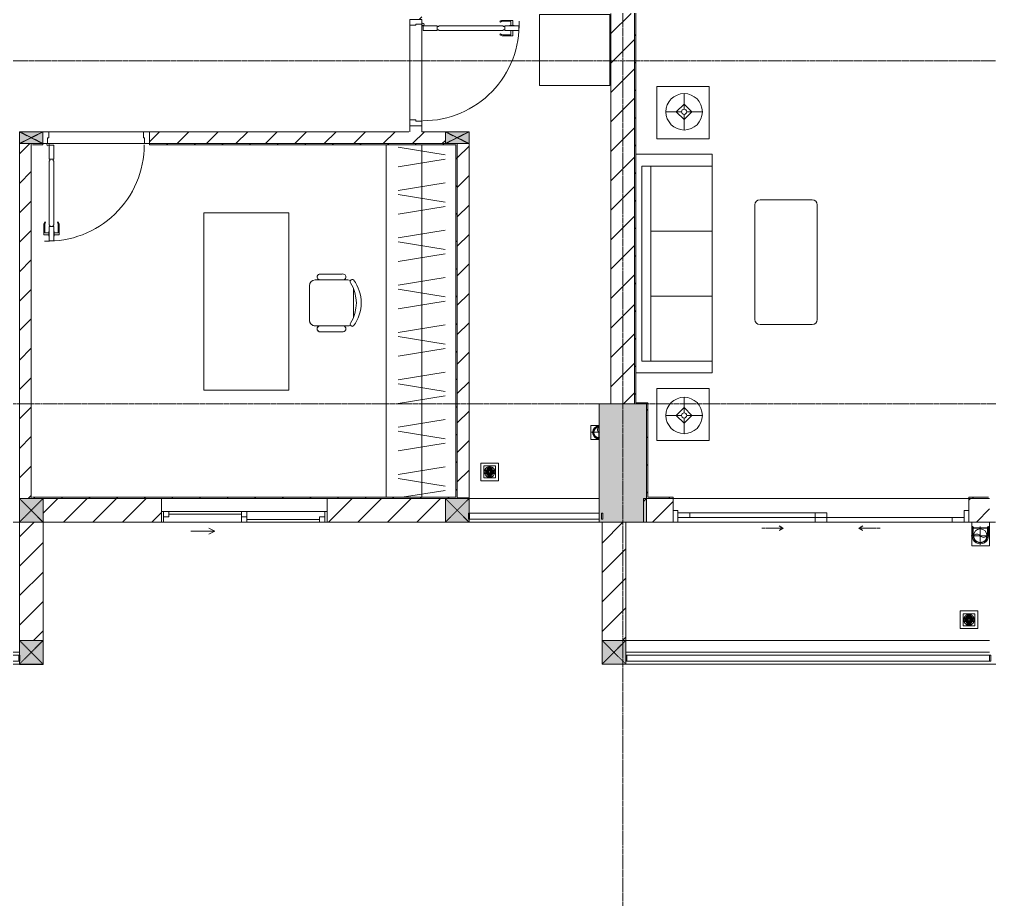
# Model space of a CAD drawing. Header units: millimetres. Extents: x -24439 to 198341, y -52871 to 149926.
# Drawn here: x 94853 to 103053, y 21346 to 28787 of the extents above; entities that cross this region are included whole.
import ezdxf

# ---------------------------------------------------------------- set-up
doc = ezdxf.new("R2010")
doc.units = ezdxf.units.MM
for name, pattern in [('Dash', [6, 3, -3]), ('Grid Line', [22.225, 12.7, -3.175, 3.175, -3.175]), ('IMPORT-CENTER _3_', [10.16, 6.35, -1.27, 1.27, -1.27])]:
    doc.linetypes.add(name, pattern=pattern)
for name, color, linetype, lineweight in [('0-1', 7, 'Continuous', 5), ('A-DETL-GENF-1', 9, 'Continuous', 9), ('A-DOOR', 31, 'Continuous', 9), ('A-DOOR-1', 9, 'Continuous', 9), ('A-DOOR-FRAM', 31, 'Continuous', 9), ('A-DOOR-HDLN', 31, 'Dash', 9), ('A-FLOR', 192, 'Continuous', 9), ('A-FLOR-1', 9, 'Continuous', 9), ('A-FLOR-HRAL', 11, 'Continuous', 9), ('A-FLOR-HRAL-1', 9, 'Continuous', 9), ('A-GLAZ', 151, 'Continuous', 9), ('A-WALL', 113, 'Continuous', 9), ('A-WALL-1', 253, 'Continuous', 18), ('A-WALL-2', 9, 'Continuous', 9), ('A-WALL-3', 113, 'Continuous', 18), ('A-WALL-PATT-1', 10, 'Continuous', 9), ('A-WALL-PATT-2', 9, 'Continuous', 9), ('A-WALL-PATT-3', 111, 'Continuous', 9), ('G-IMPT', 8, 'Continuous', 9), ('G-IMPT-1', 9, 'Continuous', 9), ('G-IMPT-2', 8, 'IMPORT-CENTER _3_', 9), ('I-FURN', 30, 'Continuous', 9), ('I-FURN-1', 9, 'Continuous', 9), ('I-WALL-1', 253, 'Continuous', 18), ('M-EQPM', 50, 'Continuous', 9), ('S-BEAM-1', 9, 'Continuous', 9), ('S-COLS', 52, 'Continuous', 9), ('S-COLS-1', 254, 'Continuous', 5), ('S-COLS-2', 253, 'Continuous', 18), ('S-COLS-3', 9, 'Continuous', 9), ('S-COLS-4', 52, 'Continuous', 18), ('S-COLS-5', 52, 'Dash', 9), ('S-COLS-HDLN', 52, 'Dash', 9), ('S-COLS-HDLN-1', 9, 'Dash', 9), ('S-GRID-1', 1, 'Grid Line', 9)]:
    doc.layers.add(name, color=color, linetype=linetype, lineweight=lineweight)
pattern_1 = [(45, (0, 0), (-124.4508, 124.4508), [])]
pattern_2 = [(45, (0, 0), (-116.67262, 116.67262), [])]

# ---------------------------------------------------------------- blocks, each defined once
blk = doc.blocks.new('NCV_TKTC_KET CAU_rvt-1-TKCS_MB ĐỊNH VỊ CAO ĐỘ THIẾT KẾ')
at = {"layer": 'S-COLS-1'}
h = blk.add_hatch(color=256, dxfattribs=at)
h.paths.add_polyline_path([(99772.6, 24536.9), (100152.6, 24536.9), (100152.6, 25536.9), (99752.6, 25536.9), (99752.6, 24536.9), (99769.4, 24536.9)])
h.paths.add_polyline_path([(99772.6, 24561.9), (99772.6, 24611.9), (99782.6, 24611.9), (99782.6, 24561.9)])
at = {"layer": 'A-FLOR-1'}
blk.add_line((98652.5, 24736.9), (98652.5, 24741.9), dxfattribs=at)
at = {"layer": 'S-BEAM-1'}
for p, q in [((103052.5, 23535.3), (99977.6, 23535.3)), ((99977.5, 23335.3), (103052.5, 23335.3))]:
    blk.add_line(p, q, dxfattribs=at)
at = {"layer": 'S-COLS-2'}
for p, q in [((100152.6, 25536.9), (99752.6, 25536.9)), ((99752.6, 25536.9), (99752.6, 24536.9)), ((100152.6, 24536.9), (100152.6, 25536.9)), ((99752.6, 24536.9), (100152.6, 24536.9))]:
    blk.add_line(p, q, dxfattribs=at)
blk = doc.blocks.new('LOBBY_SOFA_1 - LOBBY_SOFA_1-852725-TKCS_MB ĐỊNH VỊ CAO ĐỘ THIẾT KẾ')
at = {"layer": 'I-FURN'}
for p, q in [((-2172.3, 1064.5), (-2172.3, 1504.5)), ((-2128.3, 1548.5), (-1160.3, 1548.5)), ((-1116.3, 1504.5), (-1116.3, 1064.5)), ((-1160.3, 1020.5), (-2128.3, 1020.5)), ((-2556, 660), (-708, 660)), ((-2556, 14.9), (-2556, 660)), ((-2457, 66), (-2457, 660)), ((-1907, 143), (-1907, 660)), ((-1357, 143), (-1357, 660)), ((-807, 660), (-807, 66)), ((-708, 660), (-708, 14.9)), ((-2688.2, 633.5), (-3128.2, 633.5)), ((-3128.2, 633.5), (-3128.2, 193.5)), ((-2915.4, 445), (-2915.4, 577)), ((-2688.2, 193.5), (-2688.2, 633.5)), ((-575.9, 633.5), (-135.9, 633.5)), ((-575.9, 193.5), (-575.9, 633.5)), ((-348.6, 445), (-348.6, 577)), ((-135.9, 633.5), (-135.9, 193.5)), ((-2937.4, 423), (-3069.4, 423)), ((-2981.4, 423), (-2915.4, 489)), ((-2915.4, 357), (-2981.4, 423)), ((-2915.4, 489), (-2849.4, 423)), ((-2849.4, 423), (-2915.4, 357)), ((-2893.4, 423), (-2761.4, 423)), ((-370.6, 423), (-502.6, 423)), ((-348.6, 489), (-414.6, 423)), ((-414.6, 423), (-348.6, 357)), ((-282.6, 423), (-348.6, 489)), ((-348.6, 357), (-282.6, 423)), ((-326.6, 423), (-194.6, 423)), ((-2915.4, 269), (-2915.4, 401)), ((-348.6, 269), (-348.6, 401)), ((-3128.2, 193.5), (-2688.2, 193.5)), ((-135.9, 193.5), (-575.9, 193.5)), ((-807, 143), (-2457, 143)), ((-807, 66), (-2457, 66))]:
    blk.add_line(p, q, dxfattribs=at)
for centre, radius in [((-2915.4, 423), 154), ((-348.6, 423), 154), ((-2915.4, 423), 22), ((-348.6, 423), 22)]:
    blk.add_circle(centre, radius, dxfattribs=at)
for centre, start, end in [((-2128.3, 1504.5), 90, 180), ((-1160.3, 1504.5), 0, 90), ((-2128.3, 1064.5), 180, 270), ((-1160.3, 1064.5), 270, 0)]:
    blk.add_arc(centre, 44, start, end, dxfattribs=at)
at = {"layer": 'I-FURN-1'}
for p, q in [((-2172.3, 1064.5), (-2172.3, 1504.5)), ((-2128.3, 1548.5), (-1160.3, 1548.5)), ((-1116.3, 1504.5), (-1116.3, 1064.5)), ((-1160.3, 1020.5), (-2128.3, 1020.5)), ((-2556, 660), (-708, 660)), ((-2556, 14.9), (-2556, 660)), ((-708, 660), (-708, 14.9)), ((-3128.2, 633.5), (-2688.2, 633.5)), ((-3128.2, 193.5), (-3128.2, 633.5)), ((-2688.2, 633.5), (-2688.2, 193.5)), ((-575.9, 633.5), (-135.9, 633.5)), ((-575.9, 193.5), (-575.9, 633.5)), ((-135.9, 633.5), (-135.9, 193.5)), ((-2688.2, 193.5), (-3128.2, 193.5)), ((-135.9, 193.5), (-575.9, 193.5))]:
    blk.add_line(p, q, dxfattribs=at)
for centre, start, end in [((-2128.3, 1504.5), 90, 180), ((-1160.3, 1504.5), 0, 90), ((-2128.3, 1064.5), 180, 270), ((-1160.3, 1064.5), 270, 0)]:
    blk.add_arc(centre, 44, start, end, dxfattribs=at)
blk = doc.blocks.new('DOOR_CW_01 CANH MO-PANEL KINH - DIW_01-900x2200-CỬA GỖ VÂN LAMINATE-553375-TKCS_MB ĐỊNH VỊ CAO ĐỘ THIẾT KẾ')
at = {"layer": 'A-DETL-GENF-1'}
for p, q in [((-397, -182), (-397, -62)), ((-397, -62), (-357, -62)), ((-357, -62), (-357, -182)), ((-357, -182), (-397, -182)), ((-397, -196), (-391, -196)), ((-397, -738), (-397, -196)), ((-391, -196), (-391, -182)), ((-391, -182), (-363, -182)), ((-363, -182), (-363, -196)), ((-357, -196), (-363, -196)), ((-357, -196), (-357, -738)), ((-442, -737), (-442, -816.5)), ((-434, -799.5), (-434, -737)), ((-433.9, -711.2), (-427.3, -715.8)), ((-320.1, -711.2), (-326.7, -715.8)), ((-320, -799.5), (-320, -737)), ((-312, -737), (-312, -816.5)), ((-399, -803.5), (-430, -803.5)), ((-399, -792.2), (-399, -831.8)), ((-397, -792.2), (-399, -792.2)), ((-397, -738), (-391, -738)), ((-357, -752), (-397, -752)), ((-397, -752), (-397, -872)), ((-397, -792.2), (-397, -831.8)), ((-391, -752), (-391, -738)), ((-363, -752), (-391, -752)), ((-357, -738), (-363, -738)), ((-363, -738), (-363, -752)), ((-357, -872), (-357, -752)), ((-357, -792.2), (-357, -831.8)), ((-357, -792.2), (-355, -792.2)), ((-355, -792.2), (-355, -831.8)), ((-355, -803.5), (-324, -803.5)), ((-399, -820.5), (-438, -820.5)), ((-399, -831.8), (-397, -831.8)), ((-397, -872), (-357, -872)), ((-355, -831.8), (-357, -831.8)), ((-355, -820.5), (-316, -820.5))]:
    blk.add_line(p, q, dxfattribs=at)
blk.add_circle((-407, -60), 10, dxfattribs=at)
for centre, radius, start, end in [((-407, -60), 814, 268, 0), ((-397, -737), 45, 145, 180), ((-397, -737), 37, 145, 180), ((-357, -737), 37, 0, 35), ((-357, -737), 45, 360, 35), ((-438, -816.5), 4, 180, 270), ((-430, -799.5), 4, 180, 270), ((-324, -799.5), 4, 270, 0), ((-316, -816.5), 4, 270, 0)]:
    blk.add_arc(centre, radius, start, end, dxfattribs=at)
at = {"layer": 'A-DOOR-1'}
for p, q in [((-450, -50), (-450, 50)), ((-450, 50), (-400, 50)), ((-400, 50), (-400, 0)), ((400, 0), (400, 50)), ((400, 50), (450, 50)), ((450, 50), (450, -50)), ((-410, -50), (-450, -50)), ((-410, 0), (-410, -50)), ((-400, 0), (-410, 0)), ((-407, -50), (-382, -50)), ((410, 0), (400, 0)), ((410, -50), (410, 0)), ((450, -50), (410, -50))]:
    blk.add_line(p, q, dxfattribs=at)
blk = doc.blocks.new('TU DO LV A - TU DO LV A-451134-TKCS_MB ĐỊNH VỊ CAO ĐỘ THIẾT KẾ')
at = {"layer": 'I-FURN'}
for p, q in [((10, 0), (2990, 0)), ((10, -136.3), (68.9, -499)), ((169, -101), (104.4, -499)), ((202.5, -101), (267.1, -499)), ((404.3, -101), (468.9, -499)), ((569, -101), (504.4, -499)), ((602.5, -101), (667.1, -499)), ((804.3, -101), (868.9, -499)), ((969, -101), (904.4, -499)), ((1002.5, -101), (1067.1, -499)), ((1204.3, -101), (1268.9, -499)), ((1369, -101), (1304.4, -499)), ((1402.5, -101), (1467.1, -499)), ((1604.3, -101), (1668.9, -499)), ((1769, -101), (1704.4, -499)), ((1802.5, -101), (1867.1, -499)), ((2004.3, -101), (2068.9, -499)), ((2169, -101), (2104.4, -499)), ((2202.5, -101), (2267.1, -499)), ((2404.3, -101), (2468.9, -499)), ((2569, -101), (2504.4, -499)), ((2602.5, -101), (2667.1, -499)), ((2804.3, -101), (2868.9, -499)), ((2969, -101), (2904.4, -499)), ((10, -300), (2990, -300))]:
    blk.add_line(p, q, dxfattribs=at)
at = {"layer": 'I-FURN-1'}
blk.add_line((10, 0), (2990, 0), dxfattribs=at)
blk = doc.blocks.new('BAN LV A - BAN LV A_dwg_ban hoc2-348006-TKCS_MB ĐỊNH VỊ CAO ĐỘ THIẾT KẾ')
at = {"layer": 'I-FURN'}
for p, q in [((145.8, 437.4), (-145.8, 437.4)), ((-243, 354.4), (-243, 162)), ((-194.4, 388.8), (-194.4, 113.4)), ((194.4, 113.4), (194.4, 388.8)), ((194.4, 351.4), (194.4, 150.8)), ((243.7, 162), (243.7, 354.4)), ((-120.5, 64.8), (120.5, 64.8))]:
    blk.add_line(p, q, dxfattribs=at)
at = {"layer": 'I-FURN', "flags": 128}
blk.add_lwpolyline([(-737.8, 610.5), (-737.8, 1330.5), (-154.9, 1330.5), (762.2, 1330.5), (762.2, 610.5)], close=True, dxfattribs=at)
at = {"layer": 'I-FURN'}
for centre, radius, start, end in [((-145.8, 388.8), 48.6, 90, 180), ((145.8, 388.8), 48.6, 360, 90), ((-218.7, 347.3), 25.3, 343.7398, 163.7398), ((219.4, 347.3), 25.3, 16.2602, 170.70537), ((-218.7, 154.9), 25.3, 163.7398, 16.2602), ((-180.2, 75.4), 17.8, 57.97259, 216.69006), ((-145.8, 113.4), 48.6, 180, 207.58444), ((0, 359.3), 318.2, 237.57575, 302.42425), ((180.2, 75.4), 17.8, 323.30994, 122.02741), ((145.8, 113.4), 48.6, 332.41556, 0), ((219.4, 154.9), 25.3, 189.29463, 16.2602), ((0, 324), 324, 233.1301, 306.8699)]:
    blk.add_arc(centre, radius, start, end, dxfattribs=at)
blk = doc.blocks.new('BAN LV A - BAN LV A_dwg-348005-TKCS_MB ĐỊNH VỊ CAO ĐỘ THIẾT KẾ')
at = {"extrusion": (0, 0, -1), "zscale": -1, "rotation": 180}
blk.add_blockref('BAN LV A - BAN LV A_dwg_ban hoc2-348006-TKCS_MB ĐỊNH VỊ CAO ĐỘ THIẾT KẾ', (-729, 1383.7), dxfattribs=at)
blk = doc.blocks.new('BAN LV A - BAN LV A-401069-TKCS_MB ĐỊNH VỊ CAO ĐỘ THIẾT KẾ')
at = {"layer": 'I-FURN-1'}
for p, q in [((-8.8, -53.2), (1491.2, -53.2)), ((-8.8, -773.2), (-8.8, -53.2)), ((1491.2, -53.2), (1491.2, -773.2)), ((1491.2, -773.2), (-8.8, -773.2)), ((583.2, -946.3), (874.8, -946.3)), ((486, -1221.7), (486, -1029.3)), ((534.6, -1029.3), (534.6, -994.9)), ((923.4, -994.9), (923.4, -1032.3)), ((972.7, -1029.3), (972.7, -1221.7)), ((534.6, -1270.3), (534.6, -1235.9)), ((923.4, -1232.9), (923.4, -1270.3))]:
    blk.add_line(p, q, dxfattribs=at)
for centre, radius, start, end in [((583.2, -994.9), 48.6, 90, 180), ((874.8, -994.9), 48.6, 0, 90), ((510.3, -1036.4), 25.3, 16.2602, 163.7398), ((948.4, -1036.4), 25.3, 16.2602, 170.70537), ((510.3, -1228.8), 25.3, 163.7398, 343.7398), ((948.4, -1228.8), 25.3, 189.29463, 16.2602), ((548.9, -1308.3), 17.8, 119.40397, 216.69006), ((583.2, -1270.3), 48.6, 180, 207.58444), ((874.8, -1270.3), 48.6, 332.41556, 0), ((909.2, -1308.3), 17.8, 323.30994, 60.59603), ((729, -1059.7), 324, 233.1301, 306.8699)]:
    blk.add_arc(centre, radius, start, end, dxfattribs=at)
at = {"extrusion": (0, 0, -1), "zscale": -1, "rotation": 180}
blk.add_blockref('BAN LV A - BAN LV A_dwg-348005-TKCS_MB ĐỊNH VỊ CAO ĐỘ THIẾT KẾ', (0, 0), dxfattribs=at)
blk = doc.blocks.new('MAY GIAT - MAY GIAT_dwg-V4-TKCS_MB ĐỊNH VỊ CAO ĐỘ THIẾT KẾ')
at = {"layer": 'G-IMPT-1', "flags": 128}
blk.add_lwpolyline([(5, 596.6), (5, 2.3), (605, 2.3), (605, 596.6)], close=True, dxfattribs=at)
blk = doc.blocks.new('MAY GIAT - MAY GIAT-V9-TKCS_MB ĐỊNH VỊ CAO ĐỘ THIẾT KẾ')
at = {"layer": 'I-FURN-1'}
for p, q in [((5, -2.3), (605, -2.3)), ((5, -596.6), (5, -2.3)), ((605, -2.3), (605, -596.6)), ((605, -596.6), (5, -596.6))]:
    blk.add_line(p, q, dxfattribs=at)
at = {"extrusion": (0, 0, -1), "zscale": -1, "rotation": 180}
blk.add_blockref('MAY GIAT - MAY GIAT_dwg-V4-TKCS_MB ĐỊNH VỊ CAO ĐỘ THIẾT KẾ', (0, 0), dxfattribs=at)
blk = doc.blocks.new('Railing - 50 x 10mm-457210-TKCS_MB ĐỊNH VỊ CAO ĐỘ THIẾT KẾ')
at = {"layer": 'A-FLOR-HRAL-1'}
for p, q in [((25, 5), (-25, 5)), ((-25, 5), (-25, -5)), ((25, -5), (25, 5)), ((-25, -5), (25, -5))]:
    blk.add_line(p, q, dxfattribs=at)
blk = doc.blocks.new('Railing - Railing-641386-TKCS_MB ĐỊNH VỊ CAO ĐỘ THIẾT KẾ')
at = {"layer": 'A-FLOR-HRAL-1'}
for p, q in [((76844.1, 15351.2), (75749.1, 15351.2)), ((75749.1, 15301.2), (76844.1, 15301.2))]:
    blk.add_line(p, q, dxfattribs=at)
at = {"extrusion": (0, 0, -1), "zscale": -1, "rotation": 90.00000000000072}
for p in [(-75744.1, 15326.2), (-76869.1, 15326.2)]:
    blk.add_blockref('Railing - 50 x 10mm-457210-TKCS_MB ĐỊNH VỊ CAO ĐỘ THIẾT KẾ', p, dxfattribs=at)
blk = doc.blocks.new('G1_SOF - BO TRU - 100x200-746114-TKCS_MB ĐỊNH VỊ CAO ĐỘ THIẾT KẾ')
at = {"layer": 'S-COLS-3'}
blk.add_hatch(color=256, dxfattribs=at).paths.add_polyline_path([(-50, -98.4), (50, -98.4), (50, 100), (-50, 100)])
at = {"layer": 'S-COLS-2'}
for p, q in [((-50, 100), (50, 100)), ((-50, -98.4), (-50, 100)), ((50, 100), (50, -98.4))]:
    blk.add_line(p, q, dxfattribs=at)
at = {"layer": 'S-COLS-HDLN-1'}
for p, q in [((50, -100), (-50, 100)), ((-50, -100), (50, 100))]:
    blk.add_line(p, q, dxfattribs=at)
blk = doc.blocks.new('G1_SOF - BO TRU - 100x200-V62-TKCS_MB ĐỊNH VỊ CAO ĐỘ THIẾT KẾ')
at = {"layer": 'S-COLS-3'}
blk.add_hatch(color=256, dxfattribs=at).paths.add_polyline_path([(-50, -100), (50, -100), (50, 100), (-50, 100)])
at = {"layer": 'S-COLS-2'}
for p, q in [((-50, 100), (50, 100)), ((-50, -100), (-50, 100)), ((50, 100), (50, -100)), ((50, -100), (-50, -100))]:
    blk.add_line(p, q, dxfattribs=at)
at = {"layer": 'S-COLS-HDLN-1'}
for p, q in [((50, -100), (-50, 100)), ((-50, -100), (50, 100))]:
    blk.add_line(p, q, dxfattribs=at)
blk = doc.blocks.new('DOOR_CW_01 CANH MO-PANEL KINH - DIG_01-900x2200-CỬA NHÔM KÍNH-400868-TKCS_MB ĐỊNH VỊ CAO ĐỘ THIẾT KẾ')
at = {"layer": 'A-DETL-GENF-1'}
for p, q in [((-399, 820.5), (-438, 820.5)), ((-399, 831.8), (-397, 831.8)), ((-399, 792.2), (-399, 831.8)), ((-397, 872), (-357, 872)), ((-397, 752), (-397, 872)), ((-397, 792.2), (-397, 831.8)), ((-357, 872), (-357, 752)), ((-357, 792.2), (-357, 831.8)), ((-355, 831.8), (-357, 831.8)), ((-355, 792.2), (-355, 831.8)), ((-355, 820.5), (-316, 820.5)), ((-442, 737), (-442, 816.5)), ((-434, 799.5), (-434, 737)), ((-399, 803.5), (-430, 803.5)), ((-397, 792.2), (-399, 792.2)), ((-357, 752), (-397, 752)), ((-397, 738), (-391, 738)), ((-397, 738), (-397, 196)), ((-363, 752), (-391, 752)), ((-391, 752), (-391, 738)), ((-363, 738), (-363, 752)), ((-357, 738), (-363, 738)), ((-357, 792.2), (-355, 792.2)), ((-357, 196), (-357, 738)), ((-355, 803.5), (-324, 803.5)), ((-320, 799.5), (-320, 737)), ((-312, 737), (-312, 816.5)), ((-433.9, 711.2), (-427.3, 715.8)), ((-320.1, 711.2), (-326.7, 715.8)), ((-397, 196), (-391, 196)), ((-357, 182), (-397, 182)), ((-397, 182), (-397, 62)), ((-391, 196), (-391, 182)), ((-391, 182), (-363, 182)), ((-357, 196), (-363, 196)), ((-363, 182), (-363, 196)), ((-357, 62), (-357, 182)), ((-397, 62), (-357, 62))]:
    blk.add_line(p, q, dxfattribs=at)
blk.add_circle((-407, 60), 10, dxfattribs=at)
for centre, radius, start, end in [((-438, 816.5), 4, 90, 180), ((-407, 60), 814, 360, 92), ((-316, 816.5), 4, 0, 90), ((-430, 799.5), 4, 90, 180), ((-324, 799.5), 4, 360, 90), ((-397, 737), 45, 180, 215), ((-397, 737), 37, 180, 215), ((-357, 737), 37, 325, 0), ((-357, 737), 45, 325, 0)]:
    blk.add_arc(centre, radius, start, end, dxfattribs=at)
at = {"layer": 'A-DOOR-1'}
for p, q in [((-410, 50), (-450, 50)), ((-450, 50), (-450, -50)), ((-410, 0), (-410, 50)), ((-400, 0), (-410, 0)), ((-407, 50), (-382, 50)), ((-400, -50), (-400, 0)), ((410, 0), (400, 0)), ((400, 0), (400, -50)), ((450, 50), (410, 50)), ((410, 50), (410, 0)), ((450, -50), (450, 50)), ((-450, -50), (-400, -50)), ((400, -50), (450, -50))]:
    blk.add_line(p, q, dxfattribs=at)
blk = doc.blocks.new('NCV_TKTC_TANG 1_rvt-1-TKCS_MB ĐỊNH VỊ CAO ĐỘ THIẾT KẾ')
at = {"layer": 'A-WALL-PATT-1'}
h = blk.add_hatch(dxfattribs=at)
h.set_pattern_fill('FP_2', color=256, style=0, pattern_type=2)
h.set_pattern_definition(pattern_1)
h.paths.add_polyline_path([(98152.6, 27836.9), (98252.6, 27836.9), (98252.6, 27886.9), (98152.6, 27886.9)])
h.paths.add_polyline_path([(98152.6, 28786.9), (98252.6, 28786.9), (98252.6, 28836.9), (98152.6, 28836.9), (98152.6, 28826.9)])
h = blk.add_hatch(dxfattribs=at)
h.set_pattern_fill('FP_2', color=256, style=0, pattern_type=2)
h.set_pattern_definition(pattern_1)
h.paths.add_polyline_path([(96138.1, 27736.9), (98452.6, 27736.9), (98452.6, 27836.9), (95950.9, 27836.9), (95950.9, 27736.9)])
h = blk.add_hatch(dxfattribs=at)
h.set_pattern_fill('FP_2', color=256, style=0, pattern_type=2)
h.set_pattern_definition(pattern_1)
h.paths.add_polyline_path([(94952.6, 24736.9), (94952.6, 27736.9), (94852.6, 27736.9), (94852.6, 24736.9), (94927.7, 24736.9)])
h = blk.add_hatch(dxfattribs=at)
h.set_pattern_fill('FP_2', color=256, style=0, pattern_type=2)
h.set_pattern_definition(pattern_1)
h.paths.add_polyline_path([(98652.6, 24741.9), (98652.6, 27736.9), (98552.6, 27736.9), (98552.6, 24741.9)])
at = {"layer": 'A-WALL-PATT-2'}
h = blk.add_hatch(dxfattribs=at)
h.set_pattern_fill('FP_3', color=256, style=0, pattern_type=2)
h.set_pattern_definition(pattern_2)
h.paths.add_polyline_path([(100062.6, 25546.9), (100062.6, 32236.9), (100052.6, 32236.9), (100052.6, 25546.9)])
h = blk.add_hatch(dxfattribs=at)
h.set_pattern_fill('FP_3', color=256, style=0, pattern_type=2)
h.set_pattern_definition(pattern_2)
h.paths.add_polyline_path([(94962.6, 27726.9), (95050.9, 27726.9), (95050.9, 27736.9), (94962.6, 27736.9)])
h.paths.add_polyline_path([(95958.9, 27726.9), (98542.6, 27726.9), (98542.6, 27736.9), (95950.9, 27736.9), (95950.9, 27726.9)])
h = blk.add_hatch(dxfattribs=at)
h.set_pattern_fill('FP_3', color=256, style=0, pattern_type=2)
h.set_pattern_definition(pattern_2)
h.paths.add_polyline_path([(98552.6, 24736.9), (98552.6, 27736.9), (98542.6, 27736.9), (98542.6, 24736.9)])
h = blk.add_hatch(dxfattribs=at)
h.set_pattern_fill('FP_3', color=256, style=0, pattern_type=2)
h.set_pattern_definition(pattern_2)
h.paths.add_polyline_path([(100152.6, 24746.9), (100162.6, 24746.9), (100162.6, 25546.9), (100152.6, 25546.9), (100152.6, 25077)])
h = blk.add_hatch(dxfattribs=at)
h.set_pattern_fill('FP_3', color=256, style=0, pattern_type=2)
h.set_pattern_definition(pattern_2)
h.paths.add_polyline_path([(94952.6, 24736.9), (98542.6, 24736.9), (98542.6, 24746.9), (94952.6, 24746.9)])
h = blk.add_hatch(dxfattribs=at)
h.set_pattern_fill('FP_3', color=256, style=0, pattern_type=2)
h.set_pattern_definition(pattern_2)
h.paths.add_polyline_path([(100152.6, 24736.9), (100377.6, 24736.9), (100377.6, 24746.9), (100152.6, 24746.9)])
h.paths.add_polyline_path([(102877.6, 24736.9), (103042.6, 24736.9), (103042.6, 24746.9), (102877.6, 24746.9)])
at = {"layer": 'A-FLOR-1'}
for p, q in [((98152.6, 27936.9), (98152.6, 28736.9)), ((95100.9, 27836.9), (95900.9, 27836.9)), ((95910.9, 27736.9), (95090.9, 27736.9)), ((98652.6, 24741.9), (98652.6, 24736.9)), ((100377.6, 24736.9), (102877.6, 24736.9)), ((102877.6, 24736.9), (100377.6, 24736.9)), ((99977.6, 24536.9), (99977.6, 23536.9)), ((100417.6, 24536.9), (101577.6, 24536.9)), ((99977.6, 23536.9), (103052.6, 23536.9))]:
    blk.add_line(p, q, dxfattribs=at)
at = {"layer": 'A-WALL-1'}
for p, q in [((98252.6, 27836.9), (98252.6, 27886.9)), ((98452.6, 27836.9), (98252.6, 27836.9)), ((94852.6, 27736.9), (94852.6, 24736.9)), ((94952.6, 24736.9), (94952.6, 27736.9)), ((98552.6, 27736.9), (98552.6, 24741.9)), ((98652.6, 24741.9), (98652.6, 27736.9)), ((94852.6, 24736.9), (94952.6, 24736.9)), ((98552.6, 24741.9), (98652.6, 24741.9))]:
    blk.add_line(p, q, dxfattribs=at)
at = {"layer": 'A-WALL-2'}
for p, q in [((98152.6, 27936.9), (98152.6, 28736.9)), ((98252.6, 28746.9), (98252.6, 27926.9)), ((98152.6, 27886.9), (98152.6, 27836.9)), ((95100.9, 27836.9), (95900.9, 27836.9)), ((98142.6, 27836.9), (95950.9, 27836.9)), ((95910.9, 27736.9), (95090.9, 27736.9)), ((95950.9, 27736.9), (98452.6, 27736.9)), ((98452.6, 27736.9), (95950.9, 27736.9)), ((98652.9, 24736.9), (99752.6, 24736.9)), ((98652.9, 24736.9), (98652.9, 24611.9)), ((98652.9, 24561.9), (98652.9, 24536.9)), ((99752.6, 24536.9), (98652.9, 24536.9))]:
    blk.add_line(p, q, dxfattribs=at)
at = {"layer": 'I-WALL-1'}
for p, q in [((100052.6, 32236.9), (100052.6, 25546.9)), ((100062.6, 25546.9), (100062.6, 32226.9)), ((94962.6, 27726.9), (95050.9, 27726.9)), ((95050.9, 27726.9), (95050.9, 27736.9)), ((95950.9, 27736.9), (95950.9, 27726.9)), ((95950.9, 27726.9), (98542.6, 27726.9)), ((98542.6, 27726.9), (98542.6, 24746.9)), ((98552.6, 24736.9), (98552.6, 27736.9)), ((100052.6, 25546.9), (100052.6, 25536.9)), ((100052.6, 25536.9), (100152.6, 25536.9)), ((100152.6, 25546.9), (100062.6, 25546.9)), ((100162.6, 25546.9), (100152.6, 25546.9)), ((100152.6, 25536.9), (100152.6, 24746.9)), ((100162.6, 24746.9), (100162.6, 25546.9)), ((94952.6, 24746.9), (94952.6, 24736.9)), ((94952.6, 24736.9), (96052.6, 24736.9)), ((98542.6, 24746.9), (94962.6, 24746.9)), ((97452.6, 24736.9), (98542.6, 24736.9)), ((98542.6, 24736.9), (98552.6, 24736.9)), ((100152.6, 24746.9), (100152.6, 24736.9)), ((100152.6, 24736.9), (100377.6, 24736.9)), ((100377.6, 24746.9), (100162.6, 24746.9)), ((100377.6, 24736.9), (100377.6, 24746.9)), ((103042.6, 24746.9), (102877.6, 24746.9)), ((102877.6, 24746.9), (102877.6, 24736.9)), ((102877.6, 24736.9), (103042.6, 24736.9))]:
    blk.add_line(p, q, dxfattribs=at)
at = {"layer": 'A-DOOR-1', "rotation": 270.0000000000003}
blk.add_blockref('DOOR_CW_01 CANH MO-PANEL KINH - DIG_01-900x2200-CỬA NHÔM KÍNH-400868-TKCS_MB ĐỊNH VỊ CAO ĐỘ THIẾT KẾ', (98202.6, 28336.9), dxfattribs=at)
at = {"layer": 'A-DOOR-1'}
blk.add_blockref('DOOR_CW_01 CANH MO-PANEL KINH - DIW_01-900x2200-CỬA GỖ VÂN LAMINATE-553375-TKCS_MB ĐỊNH VỊ CAO ĐỘ THIẾT KẾ', (95500.9, 27786.9), dxfattribs=at)
at = {"layer": 'A-FLOR-HRAL-1'}
blk.add_blockref('Railing - Railing-641386-TKCS_MB ĐỊNH VỊ CAO ĐỘ THIẾT KẾ', (22908.5, 9260.7), dxfattribs=at)
at = {"layer": 'I-FURN-1'}
for name, p, rotation in [('MAY GIAT - MAY GIAT-V9-TKCS_MB ĐỊNH VỊ CAO ĐỘ THIẾT KẾ', (99245.9, 28222), 89.9999999999998), ('LOBBY_SOFA_1 - LOBBY_SOFA_1-852725-TKCS_MB ĐỊNH VỊ CAO ĐỘ THIẾT KẾ', (100047.7, 25090.4), 269.9999999999993), ('TU DO LV A - TU DO LV A-451134-TKCS_MB ĐỊNH VỊ CAO ĐỘ THIẾT KẾ', (97952.6, 24736.9), 89.9999999999999), ('BAN LV A - BAN LV A-401069-TKCS_MB ĐỊNH VỊ CAO ĐỘ THIẾT KẾ', (96357.8, 25661.2), 90.0000000000001)]:
    blk.add_blockref(name, p, dxfattribs=dict(at, rotation=rotation))
at = {"layer": 'S-COLS-3', "rotation": 90.00000000000037}
for name, p in [('G1_SOF - BO TRU - 100x200-746114-TKCS_MB ĐỊNH VỊ CAO ĐỘ THIẾT KẾ', (94952.6, 27786.9)), ('G1_SOF - BO TRU - 100x200-V62-TKCS_MB ĐỊNH VỊ CAO ĐỘ THIẾT KẾ', (98552.6, 27786.9))]:
    blk.add_blockref(name, p, dxfattribs=at)
blk = doc.blocks.new('1_FAMILY RVT - W01-WxH 1400x1400xmm-389822-TKCS_MB ĐỊNH VỊ CAO ĐỘ THIẾT KẾ')
at = {"layer": 'A-GLAZ'}
for p, q in [((248.4, 172.39), (299.2, 197.79)), ((248.4, 172.39), (299.2, 146.99)), ((248.4, 172.39), (451.6, 172.39)), ((-700, 96.19), (-700, -103.81)), ((700, 96.19), (-700, 96.19)), ((-700, 96.19), (-636.5, 96.19)), ((-680.95, 96.19), (-680.95, 7.29)), ((-636.5, 96.19), (-22.225, 96.19)), ((-636.5, 96.19), (-636.5, 51.74)), ((-22.225, 7.29), (-22.225, 96.19)), ((-22.225, 96.19), (22.225, 96.19)), ((22.225, 96.19), (680.95, 96.19)), ((22.225, 96.19), (22.225, 7.29)), ((680.95, 96.19), (700, 96.19)), ((680.95, 96.19), (680.95, 7.29)), ((700, -103.81), (700, 96.19)), ((-700, 7.29), (-680.95, 7.29)), ((-636.5, 51.74), (-680.95, 51.74)), ((-680.95, 7.29), (-22.225, 7.29)), ((-636.5, 73.965), (-22.225, 73.965)), ((22.225, 51.74), (-22.225, 51.74)), ((-22.225, 7.29), (22.225, 7.29)), ((22.225, 29.515), (636.5, 29.515)), ((22.225, 7.29), (636.5, 7.29)), ((636.5, 51.74), (636.5, 7.29)), ((680.95, 51.74), (636.5, 51.74)), ((636.5, 7.29), (700, 7.29)), ((-700, -103.81), (700, -103.81))]:
    blk.add_line(p, q, dxfattribs=at)
blk = doc.blocks.new('DEG_02-DEG_03 - DEG_02-2500x2400mm-CỬA ĐI 02 CÁNH TRƯỢT-625766-TKCS_MB ĐỊNH VỊ CAO ĐỘ THIẾT KẾ')
at = {"layer": 'A-DOOR'}
for p, q in [((-1110, 100), (-1210, 100)), ((-1210, 100), (-1210, 60)), ((-1110, 60), (-1110, 100)), ((-1110, 100), (-50, 100)), ((50, 100), (-50, 100)), ((-50, 100), (-50, 60)), ((50, 60), (50, 100)), ((-1210, 60), (-1110, 60)), ((-50, 60), (-1110, 60)), ((50, 60), (-50, 60)), ((-50, 60), (-50, 20)), ((-50, 60), (50, 60)), ((-50, 20), (50, 20)), ((50, 20), (50, 60)), ((50, 60), (1110, 60)), ((1110, 20), (50, 20)), ((1210, 60), (1110, 60)), ((1110, 60), (1110, 20)), ((1110, 20), (1210, 20)), ((1210, 20), (1210, 60))]:
    blk.add_line(p, q, dxfattribs=at)
at = {"layer": 'A-DOOR-FRAM'}
for p, q in [((-1210, 100), (-1250, 100)), ((-1250, 100), (-1250, 0)), ((-1210, 0), (-1210, 100)), ((1250, 100), (1210, 100)), ((1210, 100), (1210, 0)), ((1250, 0), (1250, 100)), ((-1250, 0), (-1210, 0)), ((1210, 0), (1250, 0))]:
    blk.add_line(p, q, dxfattribs=at)
at = {"layer": 'A-DOOR-HDLN'}
for p, q in [((-320.4, 151.1), (-355, 171.1)), ((320.4, 151.1), (355, 171.1)), ((-500.4, 151.1), (-320.4, 151.1)), ((-320.4, 151.1), (-355, 131.1)), ((320.4, 151.1), (355, 131.1)), ((500.4, 151.1), (320.4, 151.1))]:
    blk.add_line(p, q, dxfattribs=at)
blk = doc.blocks.new('Railing - 50 x 10mm-1251311-TKCS_MB ĐỊNH VỊ CAO ĐỘ THIẾT KẾ')
at = {"layer": 'A-FLOR-HRAL'}
for p, q in [((25, 5), (-25, 5)), ((-25, 5), (-25, -5)), ((25, -5), (25, 5)), ((-25, -5), (25, -5))]:
    blk.add_line(p, q, dxfattribs=at)
blk = doc.blocks.new('Railing - Railing-1602768-TKCS_MB ĐỊNH VỊ CAO ĐỘ THIẾT KẾ')
at = {"layer": 'A-FLOR-HRAL'}
for p, q in [((103052.5, 23412.4), (99987.5, 23412.4)), ((99987.5, 23362.4), (103052.5, 23362.4))]:
    blk.add_line(p, q, dxfattribs=at)
at = {"extrusion": (0, 0, -1), "zscale": -1, "rotation": 90}
for p in [(-99982.5, 23387.4), (-103057.5, 23387.4)]:
    blk.add_blockref('Railing - 50 x 10mm-1251311-TKCS_MB ĐỊNH VỊ CAO ĐỘ THIẾT KẾ', p, dxfattribs=at)
blk = doc.blocks.new('Railing - Railing-1602786-TKCS_MB ĐỊNH VỊ CAO ĐỘ THIẾT KẾ')
at = {"layer": 'A-FLOR-HRAL'}
for p, q in [((94847.5, 23412.4), (91857.5, 23412.4)), ((91857.5, 23362.4), (94847.5, 23362.4))]:
    blk.add_line(p, q, dxfattribs=at)
at = {"extrusion": (0, 0, -1), "zscale": -1, "rotation": 90}
for p in [(-91852.5, 23387.4), (-94852.5, 23387.4)]:
    blk.add_blockref('Railing - 50 x 10mm-1251311-TKCS_MB ĐỊNH VỊ CAO ĐỘ THIẾT KẾ', p, dxfattribs=at)
blk = doc.blocks.new('TKTC_XREF_251221_MB TANG 1 - TKTC_XREF_260130_MB TANG 1_dwg_THU NUOC - THU NUOC-444531-TKCS_MB TẦNG 1-4202124-TKCS_MB ĐỊNH VỊ CAO ĐỘ THIẾT KẾ')
at = {"layer": 'M-EQPM'}
for p, q in [((-23.3, 10.8), (40.9, 10.8)), ((40.9, 4.8), (-23.3, 4.8)), ((-11, 23.3), (28.5, 23.3)), ((28.5, 17.3), (-11, 17.3)), ((-1.1, 35.6), (18.5, 35.6)), ((18.5, 29.6), (-1.1, 29.6)), ((-23.3, -13.6), (40.9, -13.6)), ((40.9, -19.6), (-23.3, -19.6)), ((-11, -26.1), (28.5, -26.1)), ((28.5, -32.1), (-11, -32.1)), ((-1.1, -38.5), (18.5, -38.5)), ((18.5, -44.5), (-1.1, -44.5))]:
    blk.add_line(p, q, dxfattribs=at)
at = {"layer": 'M-EQPM', "flags": 128}
for points in [[(83.7, -79.4), (83.7, 70.6), (-66.3, 70.6), (-66.3, -79.4)], [(58.7, -54.4), (58.7, 45.6), (-41.3, 45.6), (-41.3, -54.4)]]:
    blk.add_lwpolyline(points, close=True, dxfattribs=at)
for points in [[(-23.3, -1.2), (0.7, -1.2), (0.7, -7.2), (-23.3, -7.2)], [(40.9, -7.2), (16.7, -7.2), (16.7, -1.2), (40.9, -1.2)]]:
    blk.add_lwpolyline(points, dxfattribs=at)
at = {"layer": 'M-EQPM'}
for centre, radius, start, end in [((8.7, -4.4), 45, 360, 180), ((8.7, -4.4), 45, 360, 180), ((-23.3, 7.8), 3, 90, 270), ((-11, 20.3), 3, 90, 270), ((-1.1, 32.6), 3, 90, 270), ((18.5, 32.6), 3, 270, 90), ((28.5, 20.3), 3, 270, 90), ((40.9, 7.8), 3, 270, 90), ((8.7, -4.4), 45, 180, 360), ((8.7, -4.4), 45, 180, 360), ((-23.3, -4.2), 3, 90, 270), ((-23.3, -16.6), 3, 90, 270), ((-11, -29.1), 3, 90, 270), ((-1.1, -41.5), 3, 90, 270), ((18.5, -41.5), 3, 270, 90), ((28.5, -29.1), 3, 270, 90), ((40.9, -4.2), 3, 270, 90), ((40.9, -16.6), 3, 270, 90)]:
    blk.add_arc(centre, radius, start, end, dxfattribs=at)
blk = doc.blocks.new('TKTC_XREF_251221_MB TANG 1 - TKTC_XREF_260130_MB TANG 1_dwg_CUM U_DN100-4202115-TKCS_MB ĐỊNH VỊ CAO ĐỘ THIẾT KẾ')
at = {"layer": 'G-IMPT'}
blk.add_hatch(color=256, dxfattribs=at).paths.add_polyline_path([(0, -61), (0, -57), (14.8, -55.1), (28.5, -49.4), (40.3, -40.3), (49.4, -28.5), (55.1, -14.8), (57, 0), (55.1, 14.8), (49.4, 28.5), (40.3, 40.3), (28.5, 49.4), (14.8, 55.1), (0, 57), (0, 61), (15.8, 58.9), (35.4, 49), (43.1, 43.1), (52.8, 30.5), (58.9, 15.8), (61, 0), (58.9, -15.8), (52.8, -30.5), (43.1, -43.1), (30.5, -52.8), (15.8, -58.9)])
for p, q in [((-79.1, 66.6), (-79.1, 63.4)), ((-76.6, 66.6), (-76.6, 63.4)), ((-74.6, 66.6), (-74.6, 63.4)), ((-72.7, 69.3), (-72.7, 60.7)), ((-66.9, 67.9), (-71.7, 67.9)), ((-66.9, 62.1), (-71.7, 62.1)), ((-65, 69), (0, 69)), ((-79.1, -63.4), (-79.1, -66.6)), ((-76.6, -63.4), (-76.6, -66.6)), ((-74.6, -63.4), (-74.6, -66.6)), ((-72.7, -60.7), (-72.7, -69.3)), ((-66.9, -62.1), (-71.7, -62.1)), ((-66.9, -67.9), (-71.7, -67.9)), ((-65, -69), (0, -69))]:
    blk.add_line(p, q, dxfattribs=at)
at = {"layer": 'G-IMPT', "flags": 128}
for points in [[(-72.7, 67.6), (-78.1, 67.6), (-78.1, 62.4), (-72.7, 62.4)], [(-71.7, 59.2), (-66.9, 59.2), (-66.9, 70.8), (-71.7, 70.8)], [(-66.9, 70.8), (-66.9, 72.7), (-65, 72.7), (-65, 57.3), (-66.9, 57.3), (-66.9, 59.2)], [(-65, 61), (0, 61), (0, 57)], [(-72.7, -62.4), (-78.1, -62.4), (-78.1, -67.6), (-72.7, -67.6)], [(-71.7, -70.8), (-66.9, -70.8), (-66.9, -59.2), (-71.7, -59.2)], [(-66.9, -59.2), (-66.9, -57.3), (-65, -57.3), (-65, -72.7), (-66.9, -72.7), (-66.9, -70.8)], [(-65, -61), (0, -61), (0, -57)]]:
    blk.add_lwpolyline(points, dxfattribs=at)
at = {"layer": 'G-IMPT'}
for centre, radius, start, end in [((-78.1, 66.6), 0.96, 90, 180), ((-78.1, 63.4), 0.96, 180, 270), ((-71.1, 69.3), 1.56, 112.61986, 247.38014), ((-67.9, 65), 4.8, 143.1301, 216.8699), ((-71.1, 60.7), 1.56, 112.61986, 247.38014), ((0, 0), 69, 270, 90), ((0, 0), 61, 270, 90), ((0, 0), 57, 270, 90), ((-78.1, -63.4), 0.96, 90, 180), ((-78.1, -66.6), 0.96, 180, 270), ((-71.1, -60.7), 1.56, 112.61986, 247.38014), ((-67.9, -65), 4.8, 143.1301, 216.8699), ((-71.1, -69.3), 1.56, 112.61986, 247.38014)]:
    blk.add_arc(centre, radius, start, end, dxfattribs=at)
blk = doc.blocks.new('TKTC_XREF_251221_MB TANG 1 - TKTC_XREF_260130_MB TANG 1_dwg_$cc-4202121-TKCS_MB ĐỊNH VỊ CAO ĐỘ THIẾT KẾ')
at = {"layer": 'G-IMPT'}
blk.add_circle((0, 0), 0.5, dxfattribs=at)
for centre, radius, start, end in [((0, 0), 0.5, 90, 270), ((0.188, 0.25), 0.313, 126.8699, 233.1301), ((-0.188, -0.25), 0.313, 306.8699, 53.1301)]:
    blk.add_arc(centre, radius, start, end, dxfattribs=at)
at = {"layer": 'G-IMPT-2'}
for p, q in [((-0.673, 0), (0.673, 0)), ((0, -0.673), (0, 0.673))]:
    blk.add_line(p, q, dxfattribs=at)
blk = doc.blocks.new('TKTC_XREF_251221_MB TANG 1 - TKTC_XREF_260130_MB TANG 1_dwg_CUM U_DN100-V240-TKCS_MB ĐỊNH VỊ CAO ĐỘ THIẾT KẾ')
at = {"layer": 'G-IMPT'}
blk.add_hatch(color=256, dxfattribs=at).paths.add_polyline_path([(0, -61), (0, -57), (15, -55), (28, -49), (40, -40), (49, -28), (55, -15), (57, 0), (55, 15), (49, 28), (40, 40), (28, 49), (15, 55), (0, 57), (0, 61), (16, 59), (30, 53), (43, 43), (53, 30), (59, 16), (61, 0), (59, -16), (53, -30), (43, -43), (30, -53), (16, -59)])
for p, q in [((0, 61), (0, 57)), ((0, -61), (0, -57))]:
    blk.add_line(p, q, dxfattribs=at)
for radius in [69, 61, 57]:
    blk.add_arc((0, 0), radius, 270, 90, dxfattribs=at)
blk = doc.blocks.new('TKTC_XREF_251221_MB TANG 1 - TKTC_XREF_260130_MB TANG 1_dwg_$cc-V241-TKCS_MB ĐỊNH VỊ CAO ĐỘ THIẾT KẾ')
at = {"layer": 'G-IMPT'}
for centre, radius, start, end in [((0, 0), 0.5, 87.62484, 271.77873), ((0, 0), 0.5, 90, 270), ((0.188, 0.25), 0.313, 126.8699, 233.1301), ((-0.188, -0.25), 0.313, 40.14471, 53.1301), ((-0.188, -0.25), 0.312, 306.8699, 318.99209)]:
    blk.add_arc(centre, radius, start, end, dxfattribs=at)
at = {"layer": 'G-IMPT-2'}
for p, q in [((-0.673, 0), (0.031, 0)), ((0, -0.673), (0, 0.673))]:
    blk.add_line(p, q, dxfattribs=at)
blk = doc.blocks.new('TKTC_XREF_251221_MB TANG 1 - TKTC_XREF_260130_MB TANG 1_dwg-4202109-TKCS_MB ĐỊNH VỊ CAO ĐỘ THIẾT KẾ')
at = {"layer": 'G-IMPT'}
blk.add_line((-103399.1, -375992.1), (-103469, -375992.1), dxfattribs=at)
at = {"layer": 'G-IMPT', "flags": 128}
for points in [[(-103469, -375992), (-103469, -376111.5), (-103399.1, -376111.5)], [(-100099.1, -376809.7), (-100099.4, -376858.9), (-100249.9, -376858.9), (-100249.6, -376809.7)]]:
    blk.add_lwpolyline(points, dxfattribs=at)
blk.add_lwpolyline([(-100249.6, -376859), (-100249.6, -377008.7), (-100099.3, -377008.7), (-100099.3, -376859)], close=True, dxfattribs=at)
at = {"xscale": 90.00000000005114, "yscale": 90.00000000005114, "zscale": 90.00000000005114, "rotation": 0.304717521727566}
blk.add_blockref('TKTC_XREF_251221_MB TANG 1 - TKTC_XREF_260130_MB TANG 1_dwg_$cc-V241-TKCS_MB ĐỊNH VỊ CAO ĐỘ THIẾT KẾ', (-103401.9, -376049.6), dxfattribs=at)
at = {"extrusion": (0, 0, -1)}
for name, p, xscale, yscale, zscale, rotation in [('TKTC_XREF_251221_MB TANG 1 - TKTC_XREF_260130_MB TANG 1_dwg_CUM U_DN100-V240-TKCS_MB ĐỊNH VỊ CAO ĐỘ THIẾT KẾ', (103400.3, -376051.4), 0.789473684210524, 0.789473684210524, -0.7894736842105241, 0.06930925665188988), ('TKTC_XREF_251221_MB TANG 1 - TKTC_XREF_260130_MB TANG 1_dwg_$cc-4202121-TKCS_MB ĐỊNH VỊ CAO ĐỘ THIẾT KẾ', (100178.1, -376923.9), 113.7150000000073, 113.7150000000073, -113.7150000000073, 89.99900866374671), ('TKTC_XREF_251221_MB TANG 1 - TKTC_XREF_260130_MB TANG 1_dwg_CUM U_DN100-4202115-TKCS_MB ĐỊNH VỊ CAO ĐỘ THIẾT KẾ', (100177.2, -376923.9), 0.9975000000000007, 0.9975000000000007, -0.9975000000000008, 270.0009913382951)]:
    blk.add_blockref(name, p, dxfattribs=dict(at, xscale=xscale, yscale=yscale, zscale=zscale, rotation=rotation))
at = {"extrusion": (0, 0, -1), "zscale": -1}
for p in [(104316, -376380.4), (100264.5, -377630.4)]:
    blk.add_blockref('TKTC_XREF_251221_MB TANG 1 - TKTC_XREF_260130_MB TANG 1_dwg_THU NUOC - THU NUOC-444531-TKCS_MB TẦNG 1-4202124-TKCS_MB ĐỊNH VỊ CAO ĐỘ THIẾT KẾ', p, dxfattribs=at)
blk = doc.blocks.new('TKTC_XREF_251221_MB TANG 1 - TKTC_XREF_251221_MB TANG 1-2038492-TKCS_MB ĐỊNH VỊ CAO ĐỘ THIẾT KẾ')
blk.add_blockref('TKTC_XREF_251221_MB TANG 1 - TKTC_XREF_260130_MB TANG 1_dwg-4202109-TKCS_MB ĐỊNH VỊ CAO ĐỘ THIẾT KẾ', (169499.1, 384109.7))
blk = doc.blocks.new('G1_SOF - BO TRU - 200x200-3050151-TKCS_MB ĐỊNH VỊ CAO ĐỘ THIẾT KẾ')
at = {"layer": 'S-COLS-HDLN'}
for p, q in [((-100, 100), (100, -100)), ((100, 100), (-100, -100))]:
    blk.add_line(p, q, dxfattribs=at)

msp = doc.modelspace()

# ---------------------------------------------------------------- hatches: boundary and pattern name
at = {"layer": 'A-WALL-PATT-3'}
h = msp.add_hatch(dxfattribs=at)
h.set_pattern_fill('FP_1', color=256, style=0, pattern_type=2)
h.set_pattern_definition(pattern_1)
h.paths.add_polyline_path([(100052.6, 25536.9), (100052.6, 28836.9), (99852.6, 28836.9), (99852.6, 25536.9)])
h.paths.add_polyline_path([(99852.6, 29036.9), (100052.6, 29036.9), (100052.6, 32237), (99852.6, 32237), (99852.6, 30994.5)])
h = msp.add_hatch(dxfattribs=at)
h.set_pattern_fill('FP_1', color=256, style=0, pattern_type=2)
h.set_pattern_definition(pattern_1)
h.paths.add_polyline_path([(95052.6, 24536.9), (96052.6, 24536.9), (96052.6, 24736.9), (95052.6, 24736.9)])
h.paths.add_polyline_path([(98452.6, 24536.9), (98452.6, 24736.9), (97452.6, 24736.9), (97452.6, 24536.9)])
h = msp.add_hatch(dxfattribs=at)
h.set_pattern_fill('FP_1', color=256, style=0, pattern_type=2)
h.set_pattern_definition(pattern_1)
h.paths.add_polyline_path([(103052.6, 24536.9), (103052.6, 24736.9), (102877.6, 24736.9), (102877.6, 24536.9)])
h.paths.add_polyline_path([(100127.6, 24536.9), (100377.6, 24536.9), (100377.6, 24736.9), (100127.6, 24736.9), (100127.6, 24636.9)])
h = msp.add_hatch(dxfattribs=at)
h.set_pattern_fill('FP_1', color=256, style=0, pattern_type=2)
h.set_pattern_definition(pattern_1)
h.paths.add_polyline_path([(95052.6, 23332.4), (95052.6, 23336.9), (94852.6, 23336.9), (94852.6, 23332.4), (94927.7, 23332.4)])
h.paths.add_polyline_path([(95052.6, 23536.9), (95052.6, 24536.9), (94852.6, 24536.9), (94852.6, 23536.9), (94927.7, 23536.9)])
h = msp.add_hatch(dxfattribs=at)
h.set_pattern_fill('FP_1', color=256, style=0, pattern_type=2)
h.set_pattern_definition(pattern_1)
h.paths.add_polyline_path([(99977.5, 23335.3), (99977.5, 23336.9), (99777.5, 23335.3)])
h.paths.add_polyline_path([(99977.5, 23536.9), (99977.5, 24536.9), (99777.5, 24536.9), (99777.5, 23536.9)])
at = {"layer": 'S-COLS-1'}
for points in [[(94927.7, 24536.9), (95052.6, 24536.9), (95052.6, 24736.9), (94852.6, 24736.9), (94852.6, 24536.9)], [(98452.6, 24536.9), (98652.6, 24536.9), (98652.6, 24561.9), (98647.6, 24561.9), (98647.6, 24611.9), (98652.6, 24611.9), (98652.6, 24736.9), (98452.6, 24736.9)], [(95052.6, 23336.9), (95052.6, 23536.9), (94852.6, 23536.9), (94852.6, 23412.4), (94857.5, 23412.4), (94857.5, 23362.4), (94852.6, 23362.4), (94852.6, 23336.9), (94927.7, 23336.9)], [(99977.5, 23336.9), (99977.5, 23536.9), (99777.5, 23536.9), (99777.5, 23336.9)]]:
    msp.add_hatch(color=256, dxfattribs=at).paths.add_polyline_path(points)

# ---------------------------------------------------------------- linework, layer by layer
at = {"layer": 'A-FLOR'}
msp.add_line((103252.6, 23335.3), (103052.5, 23335.3), dxfattribs=at)
at = {"layer": 'A-WALL'}
for p, q in [((95052.6, 24736.9), (95052.6, 24536.9)), ((98452.6, 24536.9), (98452.6, 24736.9)), ((100377.6, 24736.9), (102877.6, 24736.9)), ((95052.6, 24536.9), (94852.6, 24536.9)), ((101577.6, 24536.9), (100417.6, 24536.9)), ((94852.6, 23536.9), (95052.6, 23536.9)), ((99777.5, 23536.9), (99977.5, 23536.9)), ((91852.6, 23437.4), (94852.6, 23437.4)), ((99977.5, 23437.4), (103052.6, 23437.4)), ((94852.6, 23337.4), (91852.6, 23337.4)), ((95052.6, 23336.9), (94852.6, 23336.9)), ((99977.5, 23336.9), (99777.5, 23336.9)), ((103052.6, 23337.4), (99977.5, 23337.4))]:
    msp.add_line(p, q, dxfattribs=at)
at = {"layer": 'A-WALL-3'}
for p, q in [((99852.6, 28836.9), (99852.6, 25536.9)), ((100052.6, 25536.9), (100052.6, 28836.9)), ((99852.6, 25536.9), (100052.6, 25536.9)), ((96052.6, 24736.9), (95052.6, 24736.9)), ((98452.6, 24736.9), (97452.6, 24736.9)), ((100377.6, 24736.9), (100127.6, 24736.9)), ((100127.6, 24736.9), (100127.6, 24536.9)), ((100377.6, 24636.9), (100377.6, 24736.9)), ((103052.6, 24736.9), (102877.6, 24736.9)), ((102877.6, 24736.9), (102877.6, 24636.9)), ((94852.6, 24536.9), (94852.6, 23536.9)), ((95052.6, 24536.9), (96052.6, 24536.9)), ((95052.6, 23536.9), (95052.6, 24536.9)), ((97452.6, 24536.9), (98452.6, 24536.9)), ((99977.5, 24536.9), (99777.5, 24536.9)), ((99777.5, 24536.9), (99777.5, 23536.9)), ((99977.5, 23536.9), (99977.5, 24536.9)), ((100127.6, 24536.9), (100377.6, 24536.9)), ((102877.6, 24536.9), (103052.6, 24536.9)), ((94852.6, 23336.9), (94852.6, 23332.4)), ((94852.6, 23332.4), (95052.6, 23332.4)), ((95052.6, 23332.4), (95052.6, 23336.9)), ((99777.5, 23336.9), (99777.5, 23335.3)), ((99777.5, 23335.3), (99977.5, 23335.3)), ((99977.5, 23335.3), (99977.5, 23336.9))]:
    msp.add_line(p, q, dxfattribs=at)
at = {"layer": 'S-COLS'}
for p, q in [((94852.6, 24736.9), (94852.6, 24536.9)), ((95052.6, 24536.9), (95052.6, 24736.9)), ((98452.6, 24736.9), (98452.6, 24536.9)), ((94852.6, 24536.9), (95052.6, 24536.9)), ((95052.6, 23536.9), (94852.6, 23536.9)), ((99977.5, 23536.9), (99777.5, 23536.9)), ((94852.6, 23336.9), (95052.6, 23336.9)), ((99777.5, 23336.9), (99977.5, 23336.9))]:
    msp.add_line(p, q, dxfattribs=at)
at = {"layer": 'S-COLS-4'}
for p, q in [((95052.6, 24736.9), (94852.6, 24736.9)), ((98652.6, 24736.9), (98452.6, 24736.9)), ((98652.6, 24611.9), (98652.6, 24736.9)), ((98452.6, 24536.9), (98652.6, 24536.9)), ((98652.6, 24536.9), (98652.6, 24561.9)), ((94852.6, 23536.9), (94852.6, 23412.4)), ((95052.6, 23336.9), (95052.6, 23536.9)), ((99777.5, 23536.9), (99777.5, 23336.9)), ((99977.5, 23412.4), (99977.5, 23536.9)), ((94852.6, 23362.4), (94852.6, 23336.9)), ((99977.5, 23336.9), (99977.5, 23362.4))]:
    msp.add_line(p, q, dxfattribs=at)
at = {"layer": 'S-GRID-1'}
for p, q in [((99952.6, 20960.6), (99952.6, 80482.7)), ((131551.8, 28436.9), (29351.8, 28436.9)), ((128757.8, 25536.9), (32145.8, 25536.9)), ((131551.8, 24536.9), (29351.8, 24536.9))]:
    msp.add_line(p, q, dxfattribs=at)

# ---------------------------------------------------------------- block references
at = {"layer": '0-1'}
for name in ['NCV_TKTC_KET CAU_rvt-1-TKCS_MB ĐỊNH VỊ CAO ĐỘ THIẾT KẾ', 'NCV_TKTC_TANG 1_rvt-1-TKCS_MB ĐỊNH VỊ CAO ĐỘ THIẾT KẾ']:
    msp.add_blockref(name, (0, 0), dxfattribs=at)
at = {"layer": 'A-DOOR', "rotation": 180}
msp.add_blockref('DEG_02-DEG_03 - DEG_02-2500x2400mm-CỬA ĐI 02 CÁNH TRƯỢT-625766-TKCS_MB ĐỊNH VỊ CAO ĐỘ THIẾT KẾ', (101627.6, 24636.9), dxfattribs=at)
at = {"layer": 'A-FLOR-HRAL'}
for name in ['Railing - Railing-1602786-TKCS_MB ĐỊNH VỊ CAO ĐỘ THIẾT KẾ', 'Railing - Railing-1602768-TKCS_MB ĐỊNH VỊ CAO ĐỘ THIẾT KẾ']:
    msp.add_blockref(name, (0, 0), dxfattribs=at)
at = {"layer": 'A-GLAZ', "rotation": 180}
msp.add_blockref('1_FAMILY RVT - W01-WxH 1400x1400xmm-389822-TKCS_MB ĐỊNH VỊ CAO ĐỘ THIẾT KẾ', (96752.6, 24633.1), dxfattribs=at)
at = {"layer": 'M-EQPM'}
msp.add_blockref('TKTC_XREF_251221_MB TANG 1 - TKTC_XREF_251221_MB TANG 1-2038492-TKCS_MB ĐỊNH VỊ CAO ĐỘ THIẾT KẾ', (33652.6, 17236.9), dxfattribs=at)
at = {"layer": 'S-COLS-5'}
for p in [(94952.6, 24636.9), (98552.6, 24636.9), (94952.6, 23436.9), (99877.5, 23436.9)]:
    msp.add_blockref('G1_SOF - BO TRU - 200x200-3050151-TKCS_MB ĐỊNH VỊ CAO ĐỘ THIẾT KẾ', p, dxfattribs=at)

doc.saveas('drawing.dxf')
